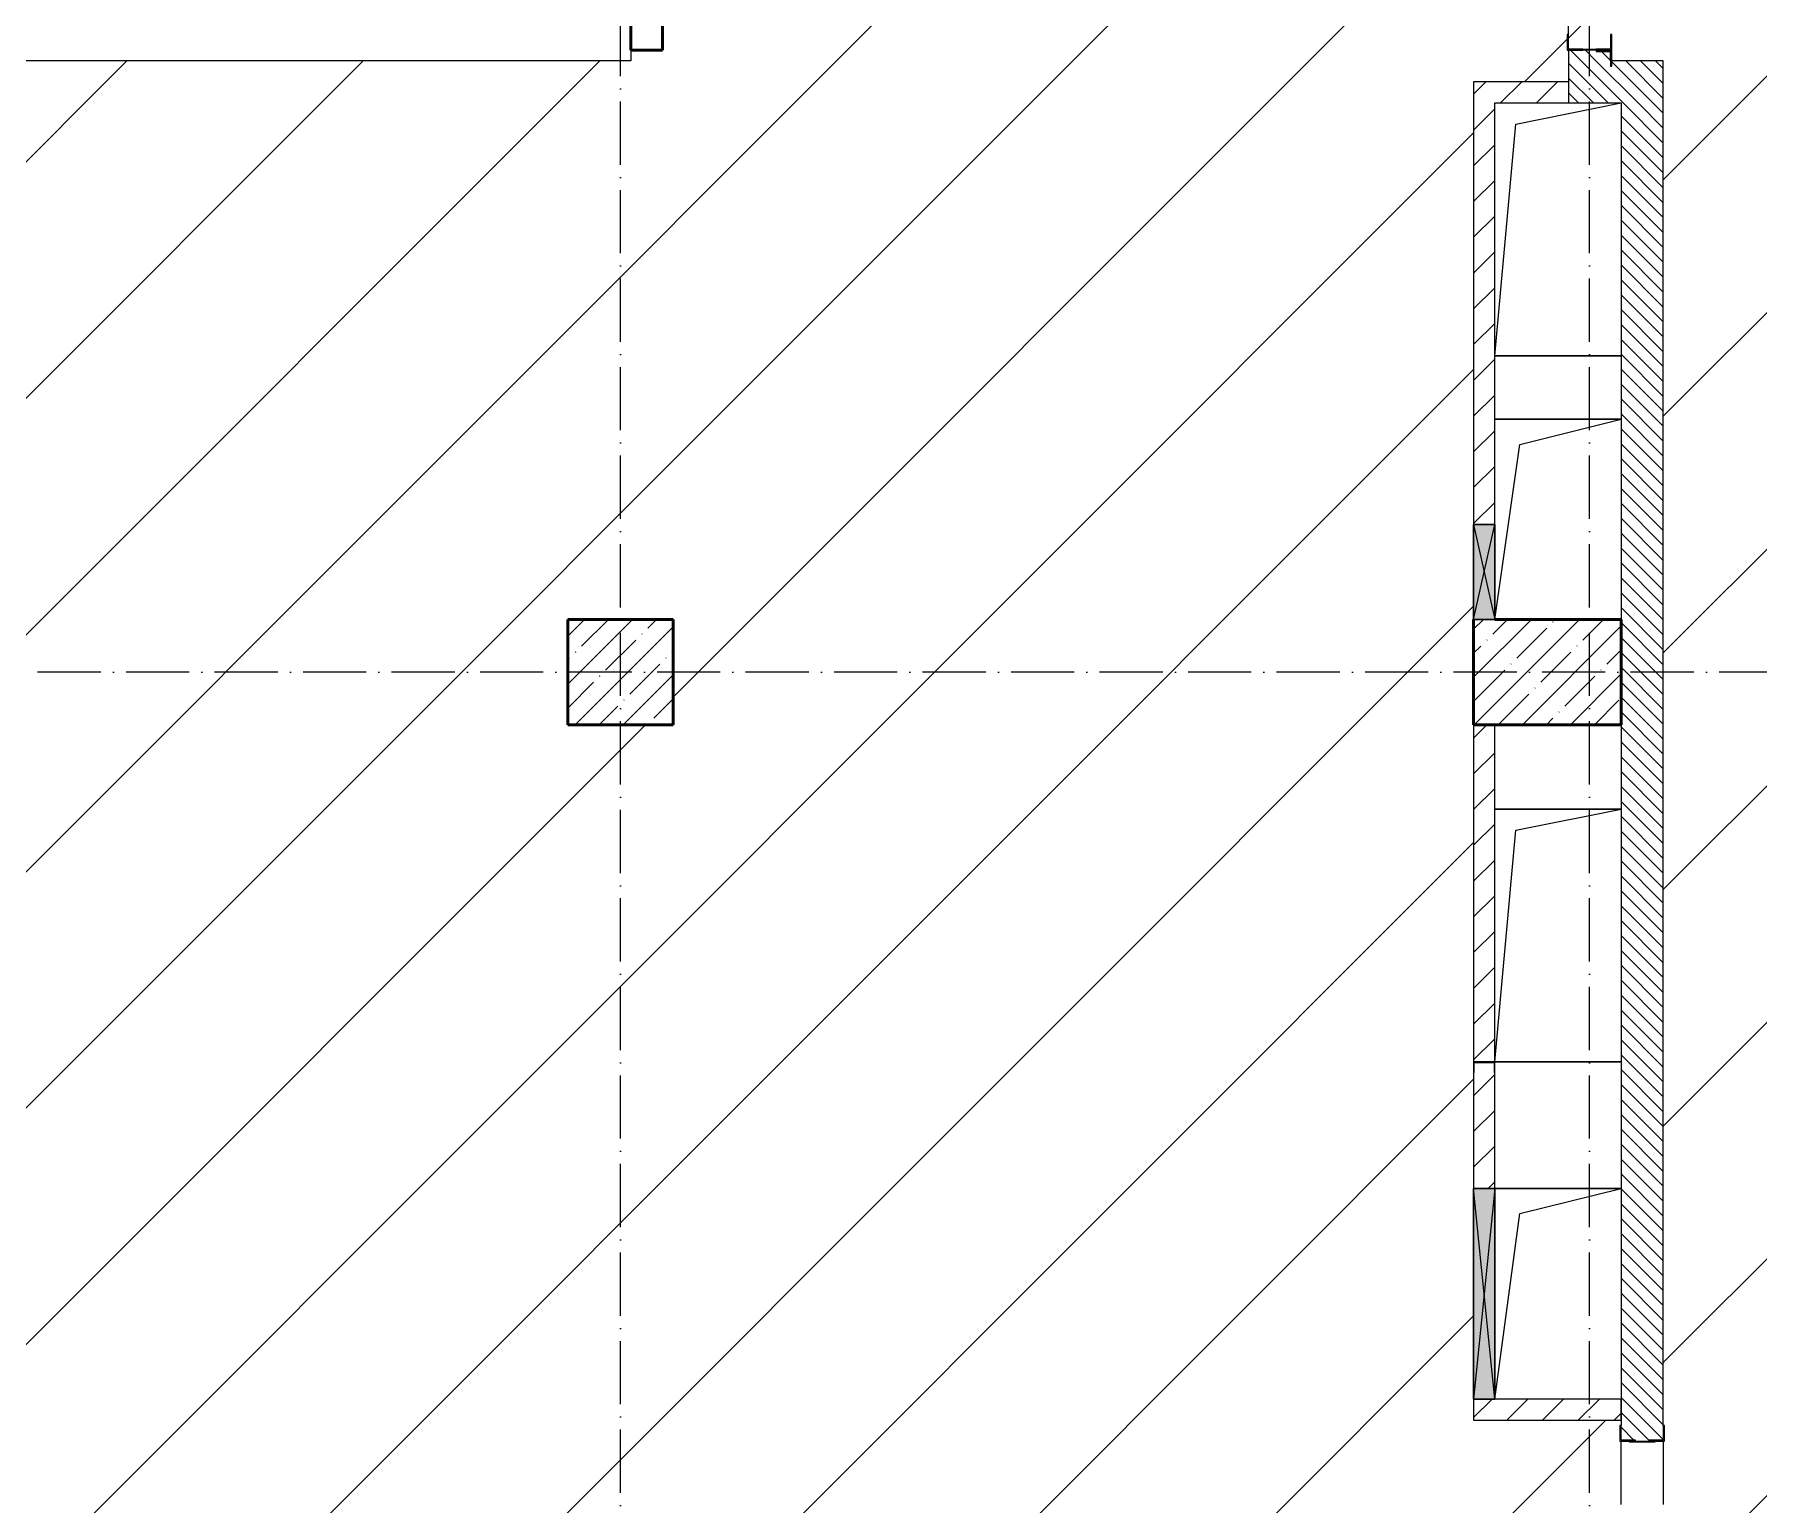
# Model space of a CAD drawing. Header units: millimetres. Extents: x -17017 to 628417, y -109036 to 199237.
# Drawn here: x 290839 to 299023, y -52332 to -45357 of the extents above; entities that cross this region are included whole.
import ezdxf

# ---------------------------------------------------------------- set-up
doc = ezdxf.new("R2010")
doc.units = ezdxf.units.MM
doc.linetypes.add('50_200_ШТРИХ_1Т_ш5_п1_п1_', pattern=[700, 500, -100, 0, -100])
for name, color, linetype, lineweight in [('A-DETL-GENF-OTLN', 7, 'Continuous', 9), ('A-FLOR-____-OTLN', 7, 'Continuous', 9), ('A-GENM-____-MCUT', 7, 'Continuous', 25), ('A-GENM-____-OTLN', 7, 'Continuous', 9), ('A-GENM-____-OTLN-1', 7, 'Continuous', 25), ('A-GLAZ-____-OTLN', 7, 'Continuous', 9), ('A-WALL-____-MCUT-3', 7, 'Continuous', 9), ('A-WALL-____-PATT-1', 7, 'Continuous', 9), ('A-WALL-FNSH-MCUT-1', 7, 'Continuous', 9), ('I-WALL-____-OTLN', 7, 'Continuous', 9), ('S-COLS-____-MCUT', 7, 'Continuous', 50), ('S-COLS-____-OTLN', 7, 'Continuous', 9), ('S-GRID-____-OTLN-1', 7, '50_200_ШТРИХ_1Т_ш5_п1_п1_', 9), ('стяжа', 7, 'Continuous', 30)]:
    doc.layers.add(name, color=color, linetype=linetype, lineweight=lineweight)
pattern_1 = [(135, (283770.707, -86863.456), (-35.35534, -35.35534), [])]
pattern_2 = [(45, (283770.71, -86863.46), (-84.8528, 84.8528), [])]

# ---------------------------------------------------------------- blocks, each defined once
blk = doc.blocks.new('BSC_Колонна _Прямоугольная - 500х500-V79-АР1_План отверстий 3 этажа в осях 1-64_А-ГГ')
at = {"layer": 'S-COLS-____-OTLN'}
h = blk.add_hatch(dxfattribs=at)
h.set_pattern_fill('FP_116', color=256, style=0, pattern_type=2)
h.set_pattern_definition([(45, (-9850, -38481.04), (-114.04925, 114.04925), []), (45, (-9735.95, -38481.04), (-114.04925, 114.04925), [201.613, -40.323, 3.353, -36.97])])
h.paths.add_polyline_path([(-250, -250), (250, -250), (250, 250), (-250, 250)], flags=0)
at = {"layer": 'S-COLS-____-MCUT'}
for p, q in [((250, 250), (-250, 250)), ((-250, 250), (-250, -250)), ((250, -250), (250, 250)), ((-250, -250), (250, -250))]:
    blk.add_line(p, q, dxfattribs=at)
blk = doc.blocks.new('BSC_Колонна _Прямоугольная - 500х700-V128-АР1_План отверстий 3 этажа в осях 1-64_А-ГГ')
at = {"layer": 'S-COLS-____-OTLN'}
h = blk.add_hatch(dxfattribs=at)
h.set_pattern_fill('FP_151', color=256, style=0, pattern_type=2)
h.set_pattern_definition([(315, (-38481.04, 14250), (114.04925, 114.04925), []), (315, (-38481.04, 14135.95), (114.04925, 114.04925), [201.613, -40.323, 3.353, -36.97])])
h.paths.add_polyline_path([(-250, -350), (250, -350), (250, 350), (-250, 350), (-250, 124)], flags=0)
at = {"layer": 'S-COLS-____-MCUT'}
for p, q in [((250, 350), (-250, 350)), ((-250, 350), (-250, -350)), ((250, -350), (250, 250)), ((-250, -350), (250, -350))]:
    blk.add_line(p, q, dxfattribs=at)
blk = doc.blocks.new('154_Стойка_СКБ_Уголок - СМ-2480_200-28447058-АР1_План отверстий 3 этажа в осях 1-64_А-ГГ')
at = {"layer": 'A-GENM-____-MCUT'}
for p, q in [((125, 156), (125, 81)), ((200, 156), (125, 156)), ((131, 81), (131, 150)), ((131, 150), (200, 150)), ((200, 150), (200, 156)), ((125, 81), (131, 81)), ((131, 19), (125, 19)), ((125, 19), (125, -56)), ((131, -50), (131, 19)), ((125, -56), (200, -56)), ((200, -50), (131, -50)), ((200, -56), (200, -50))]:
    blk.add_line(p, q, dxfattribs=at)
blk = doc.blocks.new('Стойка_Влож_Полоса боковая - Полоса-28346330-АР1_План отверстий 3 этажа в осях 1-64_А-ГГ')
at = {"layer": 'A-GENM-____-OTLN'}
for p, q in [((-5, -31), (-5, 31)), ((0, 31), (0, -31))]:
    blk.add_line(p, q, dxfattribs=at)
blk = doc.blocks.new('Стойка_Влож_Уголок - Уголок-28346305-АР1_План отверстий 3 этажа в осях 1-64_А-ГГ')
at = {"layer": 'A-GENM-____-MCUT'}
for p, q in [((75, 75), (0, 75)), ((0, 0), (6, 0)), ((6, 69), (75, 69)), ((6, 0), (6, 69)), ((75, 69), (75, 75))]:
    blk.add_line(p, q, dxfattribs=at)
blk = doc.blocks.new('154_Стойка_СКБ_Уголок - СМ-2480_200-28346303-АР1_План отверстий 3 этажа в осях 1-64_А-ГГ')
at = {"layer": 'A-GENM-____-MCUT'}
for p, q in [((125, 156), (125, 81)), ((200, 156), (125, 156)), ((131, 81), (131, 150)), ((131, 150), (200, 150)), ((200, 150), (200, 156)), ((125, 81), (131, 81)), ((131, 19), (125, 19)), ((125, 19), (125, -56)), ((131, -50), (131, 19)), ((125, -56), (200, -56)), ((200, -50), (131, -50)), ((200, -56), (200, -50))]:
    blk.add_line(p, q, dxfattribs=at)
blk = doc.blocks.new('Стойка_Влож_Полоса боковая - Полоса-28213942-АР1_План отверстий 3 этажа в осях 1-64_А-ГГ')
at = {"layer": 'A-GENM-____-OTLN'}
for p, q in [((-5, 60), (0, 60)), ((-5, -60), (-5, 60)), ((0, 31), (0, -31)), ((0, -60), (-5, -60))]:
    blk.add_line(p, q, dxfattribs=at)
blk = doc.blocks.new('154_Фахверк_СКБ_Швеллер - Тип_100_3960-28318856-АР1_План отверстий 3 этажа в осях 1-64_А-ГГ')
at = {"layer": 'A-GENM-____-MCUT'}
for p, q in [((175, 50), (125, 50)), ((125, 50), (125, -50)), ((128, 47), (175, 47)), ((128, -47), (128, 47)), ((175, 47), (175, 50)), ((125, -50), (175, -50)), ((175, -47), (128, -47)), ((175, -50), (175, -47))]:
    blk.add_line(p, q, dxfattribs=at)
blk = doc.blocks.new('AR_Отверстие прямоугольное _в плите_ - AR_Отверстие прямоугольное _в плите_-30552822-АР1_План отверстий 3 этажа в осях 1-64_А-ГГ')
at = {"layer": 'A-GENM-____-OTLN'}
for p, q in [((300, 475), (-300, 475)), ((-180, 355), (300, 475)), ((-300, -475), (-180, 355))]:
    blk.add_line(p, q, dxfattribs=at)
blk = doc.blocks.new('AR_Отверстие прямоугольное _в плите_ - AR_Отверстие прямоугольное _в плите_-30552702-АР1_План отверстий 3 этажа в осях 1-64_А-ГГ')
at = {"layer": 'A-GENM-____-OTLN'}
for p, q in [((300, 500), (-300, 500)), ((-180, 380), (300, 500)), ((-300, -500), (-180, 380))]:
    blk.add_line(p, q, dxfattribs=at)
blk = doc.blocks.new('AR_Отверстие прямоугольное _в плите_ - AR_Отверстие прямоугольное _в плите_-30552720-АР1_План отверстий 3 этажа в осях 1-64_А-ГГ')
at = {"layer": 'A-GENM-____-OTLN'}
for p, q in [((300, 600), (-300, 600)), ((-200, 500), (300, 600)), ((-300, -600), (-200, 500)), ((-300, -600), (300, -600))]:
    blk.add_line(p, q, dxfattribs=at)
blk = doc.blocks.new('AR_Отверстие прямоугольное _в плите_ - AR_Отверстие прямоугольное _в плите_-V207-АР1_План отверстий 3 этажа в осях 1-64_А-ГГ')
at = {"layer": 'A-GENM-____-OTLN'}
for p, q in [((-200, 500), (300, 600)), ((-300, -600), (-200, 500)), ((-300, -600), (300, -600))]:
    blk.add_line(p, q, dxfattribs=at)
blk = doc.blocks.new('BSC_Колонна _Прямоугольная1 - 150х150 _металл_-35311905-АР1_План отверстий 3 этажа в осях 1-64_А-ГГ')
at = {"layer": 'S-COLS-____-MCUT'}
for p, q in [((75, 75), (-75, 75)), ((-75, 75), (-75, -75)), ((75, -75), (75, 75)), ((-75, -75), (75, -75))]:
    blk.add_line(p, q, dxfattribs=at)
blk = doc.blocks.new('AR_Отверстие прямоугольное _в стене__БезПР - AR_Отверстие прямоугольное _в стене__БезПР-36427692-АР1_План отверстий 3 этажа в осях 1-64_А-ГГ')
at = {"layer": 'A-GLAZ-____-OTLN'}
blk.add_hatch(color=256, dxfattribs=at).paths.add_polyline_path([(-225, 50), (-225, -50), (225, -50), (225, 50)], flags=0)
at = {"layer": 'A-DETL-GENF-OTLN'}
for p, q in [((-225, -50), (-225, 50)), ((-225, 50), (225, 50)), ((225, 50), (-225, -50)), ((-225, 50), (225, -50)), ((225, 50), (-225, 50)), ((-225, 50), (-225, -50)), ((225, 50), (225, -50)), ((225, -50), (225, 50)), ((225, -50), (-225, -50)), ((-225, -50), (225, -50))]:
    blk.add_line(p, q, dxfattribs=at)
at = {"layer": 'A-GLAZ-____-OTLN'}
blk.add_line((225, 50), (-225, 50), dxfattribs=at)
blk = doc.blocks.new('AR_Отверстие прямоугольное _в стене__БезПР - AR_Отверстие прямоугольное _в стене__БезПР-36427925-АР1_План отверстий 3 этажа в осях 1-64_А-ГГ')
at = {"layer": 'A-GLAZ-____-OTLN'}
blk.add_hatch(color=256, dxfattribs=at).paths.add_polyline_path([(500, 50), (-500, 50), (-500, -50), (500, -50)], flags=0)
at = {"layer": 'A-DETL-GENF-OTLN'}
for p, q in [((-500, -50), (-500, 50)), ((-500, 50), (500, 50)), ((500, 50), (-500, -50)), ((-500, 50), (500, -50)), ((500, 50), (-500, 50)), ((-500, 50), (-500, -50)), ((500, 50), (500, -50)), ((500, -50), (500, 50)), ((500, -50), (-500, -50)), ((-500, -50), (500, -50))]:
    blk.add_line(p, q, dxfattribs=at)
at = {"layer": 'A-GLAZ-____-OTLN'}
blk.add_line((500, 50), (-500, 50), dxfattribs=at)
blk = doc.blocks.new('3эт')
at = {"layer": 'S-GRID-____-OTLN-1', "color": 251, "ltscale": 0.6, "true_color": 0x636466}
for p, q in [((293620.7, -91346.1), (293620.7, -36982.5)), ((298220.7, -91346.1), (298220.7, -36982.5)), ((310478.4, -48382.4), (279101.9, -48382.4))]:
    blk.add_line(p, q, dxfattribs=at)

msp = doc.modelspace()

# ---------------------------------------------------------------- hatches: boundary and pattern name
h = msp.add_hatch()
h.set_pattern_fill('ANSI31', color=5, scale=250)
h.paths.add_polyline_path([(307070.7, -46332.4), (307064.7, -46332.4), (307064.7, -46257.4), (307066.5, -45932.4), (306970.7, -45932.4), (306970.7, -45532.4), (307070.7, -45532.4), (307070.7, -45157.4), (307064.7, -45157.4), (307064.7, -45082.4), (307070.7, -43282.4), (306820.7, -43282.4), (306820.7, -43032.4), (305920.7, -43032.4), (305920.7, -43682.4), (303970.7, -43682.4), (303920.7, -43682.4), (302470.7, -43682.4), (302070.7, -43682.4), (299570.7, -43682.4), (299570.7, -43032.4), (298670.7, -43032.4), (298670.7, -44482.4), (298326.7, -44482.4), (298326.7, -44532.4), (298320.7, -44562.4), (298320.7, -44532.4), (298251.7, -44532.4), (298189.7, -44532.4), (298120.7, -44532.4), (298120.7, -45357.4), (298120.7, -45426.4), (298189.7, -45426.4), (298251.7, -45427.4), (298251.7, -45426.4), (298320.7, -45426.4), (298320.7, -45357.4), (298326.7, -45357.4), (298326.7, -45482.4), (298570.7, -45482.4), (298570.7, -51957.4), (298576.7, -51957.4), (298576.7, -52032.4), (298570.7, -52332.4), (298570.7, -52732.4), (298570.7, -53732.4), (298576.7, -53732.4), (298576.7, -53807.4), (298573.5, -53982.4), (306320.7, -53982.4), (306320.7, -54132.4), (306620.7, -54132.4), (307070.7, -54132.4), (307070.7, -52332.4), (307064.7, -52332.4), (307064.7, -52257.4), (307070.7, -51207.4), (307064.7, -51207.4), (307064.7, -51132.4), (307070.7, -49332.4), (307064.7, -49332.4), (307064.7, -49257.4), (307068.8, -48832.4), (306970.7, -48832.4), (306970.7, -48632.4), (306620.7, -48632.4), (306620.7, -48132.4), (307070.7, -48132.4)])
h.paths.add_polyline_path([(301408, -49556.5), (303066.3, -49556.5), (303066.3, -48356.5), (301408, -48356.5)], flags=24)
at = {"layer": 'A-WALL-____-PATT-1'}
h = msp.add_hatch(dxfattribs=at)
h.set_pattern_fill('FP_6', color=256, style=0, pattern_type=2)
h.set_pattern_definition(pattern_1)
h.paths.add_polyline_path([(298160.7, -45482.4), (298320.7, -45482.4), (298320.7, -45432.4), (298120.7, -45432.4), (298120.7, -45482.4)], flags=0)
h.paths.add_polyline_path([(298251.7, -44532.4), (298251.7, -44526.4), (298320.7, -44526.4), (298320.7, -44388.4), (298251.7, -44388.4), (298251.7, -44382.4), (298189.7, -44382.4), (298189.7, -44388.4), (298120.7, -44388.4), (298121.5, -44526.4), (298189.7, -44526.4), (298189.7, -44532.4)], flags=0)
h.paths.add_polyline_path([(298320.7, -43882.4), (298320.7, -43432.4), (298120.7, -43432.4), (298120.7, -43882.4), (298207.4, -43882.4)], flags=0)
h = msp.add_hatch(dxfattribs=at)
h.set_pattern_fill('FP_6', color=256, style=0, pattern_type=2)
h.set_pattern_definition(pattern_1)
h.paths.add_polyline_path([(298370.7, -45682.4), (298570.7, -45682.4), (298570.7, -45482.4), (298120.7, -45482.4), (298120.7, -45682.4)], flags=0)
h = msp.add_hatch(dxfattribs=at)
h.set_pattern_fill('FP_4', color=256, style=0, pattern_type=2)
h.set_pattern_definition(pattern_2)
h.paths.add_polyline_path([(297770.7, -47682.4), (297770.7, -45582.4), (297670.7, -45582.4), (297670.7, -47682.4), (297689.1, -47682.4)], flags=0)
h = msp.add_hatch(dxfattribs=at)
h.set_pattern_fill('FP_4', color=256, style=0, pattern_type=2)
h.set_pattern_definition(pattern_2)
h.paths.add_polyline_path([(297770.7, -45682.4), (298120.7, -45682.4), (298120.7, -45582.4), (297770.7, -45582.4)], flags=0)
h = msp.add_hatch(dxfattribs=at)
h.set_pattern_fill('FP_6', color=256, style=0, pattern_type=2)
h.set_pattern_definition(pattern_1)
h.paths.add_polyline_path([(298370.7, -54132.4), (298570.7, -54132.4), (298570.7, -53738.4), (298501.7, -53738.4), (298501.7, -53732.4), (298439.7, -53732.4), (298439.7, -53738.4), (298370.7, -53738.4), (298370.7, -53807.4)], flags=0)
h.paths.add_polyline_path([(298501.7, -52032.4), (298501.7, -52026.4), (298570.7, -52026.4), (298570.7, -45682.4), (298370.7, -45682.4), (298370.9, -52026.4), (298439.7, -52026.4), (298439.7, -52032.4)], flags=0)
h = msp.add_hatch(dxfattribs=at)
h.set_pattern_fill('FP_4', color=256, style=0, pattern_type=2)
h.set_pattern_definition(pattern_2)
h.paths.add_polyline_path([(297770.7, -51932.4), (297770.7, -51832.4), (297670.7, -51832.4), (297670.7, -51932.4)], flags=0)
h.paths.add_polyline_path([(297767.7, -50832.4), (297770.7, -50832.4), (297770.7, -50282.4), (297767.7, -50282.4), (297767.7, -50235.4), (297673.7, -50235.4), (297673.7, -50282.4), (297670.7, -50282.4), (297670.7, -50832.4), (297739.5, -50832.4)], flags=0)
h.paths.add_polyline_path([(297673.7, -50232.4), (297770.7, -50232.4), (297770.7, -48632.4), (297670.7, -48632.4), (297670.7, -50232.4)], flags=0)
h = msp.add_hatch(dxfattribs=at)
h.set_pattern_fill('FP_4', color=256, style=0, pattern_type=2)
h.set_pattern_definition(pattern_2)
h.paths.add_polyline_path([(298370.7, -51932.4), (298370.7, -51832.4), (297770.7, -51832.4), (297770.7, -51932.4), (297896.7, -51932.4)], flags=0)
at = {"layer": 'стяжа'}
h = msp.add_hatch(dxfattribs=at)
h.set_pattern_fill('ANSI31', color=5, scale=250)
h.paths.add_polyline_path([(289170.7, -73232.4), (289164.7, -73232.4), (289164.7, -73157.4), (289170.7, -72932.4), (288870.7, -72932.4), (288570.7, -72932.4), (288570.7, -71832.4), (288570.7, -71432.4), (288570.7, -69132.4), (288870.7, -69132.4), (289370.7, -69132.4), (289370.7, -68907.4), (289370.7, -68757.4), (289376.7, -68757.4), (289376.7, -68826.4), (289376.7, -68832.4), (289376.7, -68907.4), (289370.7, -69132.4), (289370.7, -69632.4), (289372.2, -69657.4), (289376.7, -69657.4), (289376.7, -69732.4), (289370.7, -69977.4), (289370.7, -70227.4), (289370.7, -70432.4), (289376.7, -70432.4), (289376.7, -70507.4), (289376.7, -70632.4), (289370.7, -70807.4), (289370.7, -71257.4), (289376.7, -71257.4), (289376.7, -71326.4), (289376.7, -71332.4), (289376.7, -71407.4), (289370.7, -72432.4), (289370.7, -72932.4), (289370.7, -73157.4), (289376.7, -73157.4), (289376.7, -73232.4), (289370.7, -74932.4), (289376.7, -74932.4), (289376.7, -75007.4), (289370.7, -75157.4), (289376.7, -75157.4), (289376.7, -75232.4), (289370.7, -75932.4), (289376.7, -75932.4), (289376.7, -76007.4), (289376.7, -76132.4), (289370.7, -76832.4), (289370.7, -77332.4), (293370.7, -77332.4), (293370.7, -76832.4), (293370.7, -76707.4), (293364.7, -76707.4), (293364.7, -76632.4), (293370.7, -75482.4), (293364.7, -75482.4), (293364.7, -75407.4), (293370.7, -74907.4), (293364.7, -74907.4), (293364.7, -74827.4), (293370.7, -74827.4), (293370.7, -73132.4), (293364.7, -73132.4), (293364.7, -73057.4), (293370.7, -72932.4), (293370.7, -72432.4), (293370.7, -70807.4), (293370.7, -70507.4), (293370.7, -70332.4), (293370.7, -69932.4), (293370.7, -69632.4), (292770.7, -69632.4), (292770.7, -69378.4), (292770.7, -68632.4), (292770.7, -68247.4), (292770.7, -68097.4), (292770.7, -67682.4), (292770.7, -66582.4), (292770.7, -66432.4), (293370.7, -66432.4), (293370.7, -66307.4), (293364.7, -66307.4), (293364.7, -66227.4), (293370.7, -66227.4), (293370.7, -65632.4), (293370.7, -65132.4), (293370.7, -64532.4), (293364.7, -64532.4), (293364.7, -64457.4), (293370.7, -64332.4), (293370.7, -63932.4), (292670.7, -63932.4), (292670.7, -63632.4), (292670.7, -63032.4), (292670.7, -62882.4), (292670.7, -62632.4), (292670.7, -62582.4), (292670.7, -61982.4), (292670.7, -61232.4), (292670.7, -60632.4), (292670.7, -60532.4), (293370.7, -60532.4), (293370.7, -60132.4), (293370.7, -59607.4), (293364.7, -59607.4), (293364.7, -59527.4), (293370.7, -59527.4), (293370.7, -58382.4), (293364.7, -58382.4), (293364.7, -58307.4), (293370.7, -57432.4), (293370.7, -56532.4), (295570.7, -56532.4), (295620.7, -56532.4), (297670.7, -56632.4), (297620.7, -56632.4), (297620.7, -57432.4), (293370.7, -57432.4), (293370.7, -58376.4), (293439.7, -58376.4), (293489.3, -58382.4), (293570.7, -58382.4), (293570.7, -58307.4), (293570.7, -57632.4), (301970.7, -57632.4), (301970.7, -54382.4), (301770.7, -54382.4), (301770.7, -57432.4), (297870.7, -57432.4), (297870.7, -56388.4), (297801.7, -56388.4), (297801.7, -56382.4), (297670.7, -56382.4), (297670.7, -55232.4), (297664.7, -55232.4), (297664.7, -55157.4), (297670.7, -54632.4), (297670.7, -54132.4), (297670.7, -53832.4), (298364.7, -53832.4), (298364.7, -53732.4), (298370.7, -52732.4), (298370.7, -52332.4), (298370.7, -52032.4), (298364.7, -52032.4), (298364.7, -51932.4), (297670.7, -51932.4), (297670.7, -51832.4), (297670.7, -50832.4), (297670.7, -50282.4), (297670.7, -48632.4), (297670.7, -48132.4), (297670.7, -47682.4), (297670.7, -45582.4), (298120.7, -45582.4), (298120.7, -45432.4), (298114.7, -45432.4), (298114.7, -45357.4), (298120.7, -44532.4), (298114.7, -44532.4), (298114.7, -44457.4), (298114.7, -44382.4), (298120.7, -43882.4), (298120.7, -43432.4), (298120.7, -43032.4), (298120.7, -41232.4), (298120.7, -39632.4), (297870.7, -39632.4), (297870.7, -39482.4), (297670.7, -39482.4), (297271.2, -39388.4), (297170.7, -39388.4), (295370.7, -39382.4), (295370.7, -39388.4), (295295.7, -39388.4), (293870.7, -39382.4), (293870.7, -39632.4), (293870.7, -39957.4), (293876.7, -39957.4), (293876.7, -40032.4), (293870.7, -40772.4), (293870.7, -41172.4), (293870.7, -41657.4), (293876.7, -41657.4), (293876.7, -41726.4), (293876.7, -41732.4), (293876.7, -41807.4), (293870.7, -42632.4), (293870.7, -43132.4), (293870.7, -43232.4), (293870.7, -45282.4), (293820.7, -45432.4), (293670.7, -45432.4), (293670.7, -45482.4), (289370.7, -45482.4), (289370.7, -48132.4), (289370.7, -48632.4), (289370.7, -48857.4), (289376.7, -48857.4), (289376.7, -48932.4), (289301.7, -48932.4), (289170.7, -48932.4), (289170.7, -50727.4), (289370.7, -50727.4), (289370.7, -50657.4), (289376.7, -50657.4), (289376.7, -50726.4), (289376.7, -50732.4), (289376.7, -50807.4), (289370.7, -51132.4), (289370.7, -51632.4), (289370.7, -51932.4), (289376.7, -51932.4), (289376.7, -52007.4), (289370.7, -52007.4), (289370.7, -51938.4), (289239.7, -51938.4), (289239.7, -51932.4), (289164.7, -51932.4), (289164.7, -52007.4), (289170.7, -52007.4), (289170.7, -52826.4), (289301.7, -52826.4), (289301.7, -52832.4), (289370.7, -52832.4), (289370.7, -54132.4), (289370.7, -54632.4), (289370.7, -54957.4), (289376.7, -54957.4), (289376.7, -55132.4), (289370.7, -55132.4), (289370.7, -55532.4), (289370.7, -56657.4), (289376.7, -56657.4), (289376.7, -56726.4), (289376.7, -56732.4), (289376.7, -56807.4), (289370.7, -60132.4), (289370.7, -60632.4), (289370.7, -61057.4), (289376.7, -61057.4), (289376.7, -61132.4), (289376.7, -61138.4), (289376.7, -61207.4), (289370.7, -61432.4), (289370.7, -62032.4), (289370.7, -62207.4), (289376.7, -62207.4), (289376.7, -62276.4), (289376.7, -62282.4), (289376.7, -62357.4), (289370.7, -63132.4), (289370.7, -63632.4), (289370.7, -64757.4), (289376.7, -64757.4), (289376.7, -64832.4), (289376.7, -64838.4), (289376.7, -64907.4), (289370.7, -65532.4), (289370.7, -65907.4), (289376.7, -65907.4), (289376.7, -65976.4), (289376.7, -65982.4), (289376.7, -66057.4), (289370.7, -66542.4), (289370.7, -66942.4), (289370.7, -67682.4), (289370.7, -67857.4), (289376.7, -67857.4), (289376.7, -67932.4), (289376.7, -67938.4), (289376.7, -68082.4), (289170.7, -68082.4), (289170.7, -68007.4), (289164.7, -68007.4), (289164.7, -67938.4), (289164.7, -67932.4), (289164.7, -67857.4), (289170.7, -67682.4), (289370.7, -67682.4), (289370.7, -66942.4), (289170.7, -66942.4), (289170.7, -66832.4), (288870.7, -66832.4), (288870.7, -67532.4), (288770.7, -67632.4), (288770.7, -66132.4), (288716.7, -66132.4), (287520.7, -66132.4), (287345.7, -66132.4), (287345.7, -68207.4), (281970.7, -68207.4), (281970.7, -66132.4), (281570.7, -66132.4), (281570.7, -66907.4), (281576.7, -66907.4), (281576.7, -66982.4), (281570.7, -68782.4), (281576.7, -68782.4), (281576.7, -68932.4), (281670.7, -68932.4), (281670.7, -69132.4), (281820.7, -69132.4), (281820.7, -69632.4), (281570.7, -69632.4), (281570.7, -69907.4), (281576.7, -69907.4), (281576.7, -69982.4), (281570.7, -71782.4), (281576.7, -71782.4), (281576.7, -71857.4), (281572.8, -72232.4), (281670.7, -72232.4), (281670.7, -72432.4), (281820.7, -72432.4), (281820.7, -72932.4), (281670.7, -72932.4), (281670.7, -73132.4), (281576.7, -73155.9), (281576.7, -73232.4), (281570.7, -75032.4), (281576.7, -75032.4), (281576.7, -75107.4), (281570.7, -76832.4), (281820.7, -76832.4), (281820.7, -77082.4), (283955.7, -77082.4), (283955.7, -76582.4), (285920.7, -76582.4), (286470.7, -76582.4), (288570.7, -76582.4), (288570.7, -75032.4), (289164.7, -75032.4), (289164.7, -74932.4)])
h.paths.add_polyline_path([(289164.7, -68907.4), (289164.7, -68832.4), (289164.7, -68826.4), (289170.7, -68826.4), (289330.7, -68827.4), (289330.7, -68832.4), (289239.7, -68832.4), (289239.7, -68838.4), (289170.7, -68838.4), (289170.7, -68907.4)], flags=16)
h.paths.add_polyline_path([(293370.7, -54632.4), (293370.7, -54132.4), (293870.7, -54132.4), (293870.7, -54632.4)], flags=16)
h.paths.add_polyline_path([(297664.7, -56457.4), (297664.7, -56388.4), (297670.7, -56388.4), (297670.7, -56457.4)], flags=16)
h.paths.add_polyline_path([(289376.7, -52832.4), (289376.7, -52757.4), (289370.7, -52757.4), (289370.7, -52826.4)], flags=16)
h.paths.add_polyline_path([(293370.7, -48632.4), (293370.7, -48132.4), (293870.7, -48132.4), (293870.7, -48632.4)], flags=16)
h.paths.add_polyline_path([(289170.7, -62032.4), (289170.7, -61432.4), (289170.7, -61207.4), (289164.7, -61207.4), (289164.7, -61138.4), (289164.7, -61132.4), (289164.7, -60982.4), (288620.7, -60982.4), (288620.7, -59632.4), (288620.7, -59282.4), (288620.7, -59207.4), (288620.7, -58407.4), (288620.7, -57382.4), (288466.7, -57382.4), (288420.7, -57382.4), (287270.7, -57382.4), (287224.7, -57382.4), (287070.7, -57382.4), (287070.7, -57832.4), (286370.7, -57832.4), (286370.7, -57382.4), (283970.7, -57382.4), (283920.7, -57382.4), (281570.7, -57382.4), (281570.7, -57907.4), (281576.7, -57907.4), (281576.7, -57982.4), (281570.7, -60132.4), (281820.7, -60132.4), (281820.7, -60632.4), (281670.7, -60632.4), (281670.7, -60832.4), (281570.7, -62782.4), (281570.7, -62782.4), (281576.7, -62782.4), (281576.7, -62932.4), (281670.7, -62932.4), (281670.7, -63132.4), (281820.7, -63132.4), (281820.7, -63282.4), (285220.7, -63282.4), (285220.7, -62882.4), (285320.7, -62882.4), (285620.7, -62882.4), (287070.7, -62882.4), (287120.7, -62882.4), (288720.7, -62882.4), (289170.7, -62882.4), (289170.7, -62357.4), (289164.7, -62357.4), (289164.7, -62282.4), (289164.7, -62276.4), (289164.7, -62207.4)], flags=17)
h.paths.add_polyline_path([(287145.7, -66132.4), (284520.7, -66132.4), (284470.7, -66132.4), (282170.7, -66132.4), (282170.7, -68007.4), (287145.7, -68007.4)], flags=17)
h.paths.add_polyline_path([(297170.7, -76482.4), (297520.7, -76482.4), (297520.7, -75082.4), (295620.7, -75082.4), (295570.7, -75082.4), (293570.7, -75082.4), (293570.7, -75407.4), (293576.7, -75407.4), (293576.7, -75482.4), (293570.7, -76632.4), (293576.7, -76632.4), (293576.7, -76707.4), (293570.7, -76832.4), (293870.7, -76832.4), (293870.7, -77082.4), (297170.7, -77082.4), (297170.7, -76882.4)], flags=17)
h.paths.add_polyline_path([(315595.7, -81632.4), (314970.7, -81632.4), (312570.7, -81632.4), (312570.7, -81382.4), (312370.7, -81382.4), (311270.7, -81382.4), (310820.7, -81382.4), (309570.7, -81382.4), (309570.7, -81282.4), (309570.7, -80982.4), (309245.7, -80982.4), (309245.7, -80988.4), (309170.7, -80988.4), (309170.7, -80982.4), (308720.7, -80982.4), (308320.7, -80982.4), (307470.7, -80982.4), (307470.7, -80988.4), (307395.7, -80988.4), (306970.7, -80985.5), (306970.7, -81582.4), (306070.7, -81582.4), (303570.7, -81582.4), (302870.7, -81582.4), (302870.7, -80988.4), (302770.7, -80988.4), (302770.7, -80982.4), (302220.7, -80982.4), (301820.7, -80982.4), (301070.7, -80982.4), (301070.7, -81282.4), (301070.7, -81382.4), (299720.7, -81382.4), (299270.7, -81382.4), (298770.7, -81382.4), (298770.7, -88532.4), (300570.7, -88532.4), (300570.7, -88282.4), (301070.7, -88282.4), (301070.7, -88432.4), (301270.7, -88432.4), (301270.7, -88532.4), (303570.7, -88532.4), (303570.7, -88282.4), (304070.7, -88282.4), (304070.7, -88432.4), (304270.7, -88432.4), (304270.7, -88532.4), (306570.7, -88532.4), (306570.7, -88526.4), (306645.7, -88526.4), (307020.7, -88528.6), (307020.7, -88432.4), (307220.7, -88432.4), (307220.7, -88532.4), (307695.7, -88532.4), (307695.7, -88526.4), (307770.7, -88526.4), (309570.7, -88532.4), (309570.7, -88282.4), (310070.7, -88282.4), (310070.7, -88432.4), (310270.7, -88432.4), (310270.7, -88532.4), (310695.7, -88532.4), (310695.7, -88526.4), (310770.7, -88526.4), (312570.7, -88532.4), (312570.7, -88282.4), (313070.7, -88282.4), (313070.7, -88532.4), (313695.7, -88532.4), (313695.7, -88526.4), (313770.7, -88526.4), (315570.7, -88532.4), (315570.7, -88526.4)])
h.paths.add_polyline_path([(318570.7, -84382.4), (318570.7, -84332.4), (318570.7, -81532.4), (318170.7, -81532.4), (318170.7, -80982.4), (318045.7, -80982.4), (318045.7, -80988.4), (317970.7, -80988.4), (317970.7, -80982.4), (317325.7, -80982.4), (317075.7, -80982.4), (316820.7, -80982.4), (316820.7, -80988.4), (316745.7, -80988.4), (316470.7, -80984), (316470.7, -81532.4), (315795.7, -81532.4), (315795.7, -88532.4), (316695.7, -88532.4), (316695.7, -88526.4), (316770.7, -88526.4), (318570.7, -88532.4), (318570.7, -88282.4), (318570.7, -88232.4), (318570.7, -87082.4), (318570.7, -87036.4)])
h.paths.add_polyline_path([(346420.7, -81382.4), (341420.7, -81382.4), (341420.7, -80982.4), (340520.7, -80982.4), (340520.7, -80988.4), (340445.7, -80988.4), (339795.7, -80982.4), (339795.7, -80988.4), (339720.7, -80988.4), (339720.7, -80982.4), (339220.7, -80982.4), (338820.7, -80982.4), (338020.7, -80982.4), (338020.7, -80988.4), (337945.7, -80988.4), (337620.7, -80982.4), (337620.7, -81282.4), (337270.7, -81282.4), (337270.7, -81732.4), (337170.7, -81732.4), (337120.7, -81732.4), (335920.7, -81732.4), (334520.7, -81732.4), (334520.7, -81482.4), (332220.7, -81482.4), (331620.7, -81482.4), (331570.7, -81482.4), (331470.7, -81482.4), (331470.7, -80988.4), (331370.7, -80988.4), (330960.7, -80982.4), (330060.7, -80982.4), (329570.7, -80982.4), (329570.7, -80988.4), (329420.7, -80988.4), (329420.7, -81382.4), (328120.7, -81382.4), (328120.7, -81282.4), (328120.7, -80982.4), (327995.7, -80982.4), (327995.7, -80988.4), (327920.7, -80988.4), (327480.7, -80982.4), (327080.7, -80982.4), (326220.7, -80982.4), (326220.7, -80988.4), (326170.7, -80988.4), (326170.7, -81532.4), (325120.7, -81532.4), (324320.7, -81532.4), (324020.7, -81532.4), (323420.7, -81532.4), (323320.7, -81532.4), (322120.7, -81532.4), (322120.7, -88282.4), (322620.7, -88282.4), (322620.7, -88432.4), (322820.7, -88432.4), (322645.7, -88457.4), (322620.7, -88532.4), (322620.7, -88782.4), (322964.7, -88782.4), (322964.7, -88713.4), (322970.7, -88601.4), (322970.7, -88782.4), (324770.7, -88782.4), (324770.7, -88713.4), (324770.7, -88601.4), (324770.7, -88526.4), (324920.7, -88526.4), (324920.7, -88432.4), (325120.7, -88432.4), (325120.7, -88282.4), (325620.7, -88282.4), (325620.7, -88432.4), (325820.7, -88432.4), (325645.7, -88457.4), (325620.7, -88532.4), (325620.7, -88782.4), (325964.7, -88782.4), (325964.7, -88713.4), (325970.7, -88601.4), (325970.7, -88782.4), (327770.7, -88782.4), (327770.7, -88713.4), (327770.7, -88601.4), (327770.7, -88526.4), (327845.7, -88526.4), (328120.7, -88532.4), (328120.7, -88282.4), (328620.7, -88282.4), (328620.7, -88432.4), (328820.7, -88432.4), (328645.7, -88457.4), (328620.7, -88532.4), (328620.7, -88782.4), (328964.7, -88782.4), (328964.7, -88713.4), (328970.7, -88601.4), (328970.7, -88782.4), (333770.7, -88782.4), (333770.7, -88713.4), (333770.7, -88601.4), (333770.7, -88526.4), (333920.7, -88526.4), (333920.7, -88432.4), (334120.7, -88432.4), (334120.7, -88282.4), (334620.7, -88282.4), (334620.7, -88532.4), (334895.7, -88532.4), (334895.7, -88526.4), (334970.7, -88526.4), (336770.7, -88532.4), (336770.7, -88526.4), (336920.7, -88526.4), (336920.7, -88432.4), (337120.7, -88432.4), (337120.7, -88282.4), (337620.7, -88282.4), (337620.7, -88432.4), (337820.7, -88432.4), (337645.7, -88457.4), (337620.7, -88532.4), (337620.7, -88782.4), (337964.7, -88782.4), (337964.7, -88713.4), (337970.7, -88601.4), (337970.7, -88782.4), (339770.7, -88782.4), (339770.7, -88713.4), (339770.7, -88601.4), (339770.7, -88526.4), (339845.7, -88526.4), (340895.7, -88532.4), (340895.7, -88526.4), (340970.7, -88526.4), (342770.7, -88532.4), (342770.7, -88526.4), (342920.7, -88526.4), (342920.7, -88432.4), (343120.7, -88432.4), (343120.7, -88282.4), (343620.7, -88282.4), (343620.7, -88532.4), (343895.7, -88532.4), (343895.7, -88526.4), (343970.7, -88526.4), (345770.7, -88532.4), (345770.7, -88526.4), (345920.7, -88526.4), (345920.7, -88432.4), (346120.7, -88432.4), (346120.7, -88282.4), (346420.7, -88282.4)])
h.paths.add_polyline_path([(322964.7, -88532.4), (322895.7, -88532.4), (322895.7, -88526.4), (322964.7, -88526.4)], flags=16)
h.paths.add_polyline_path([(325895.7, -88526.4), (325964.7, -88526.4), (325964.7, -88532.4), (325895.7, -88532.4)], flags=16)
h.paths.add_polyline_path([(328895.7, -88526.4), (328964.7, -88526.4), (328964.7, -88532.4), (328895.7, -88532.4)], flags=16)
h.paths.add_polyline_path([(337895.7, -88526.4), (337964.7, -88526.4), (337964.7, -88532.4), (337895.7, -88532.4)], flags=16)
h.paths.add_polyline_path([(320765.7, -81682.4), (318670.7, -81682.4), (318670.7, -84332.4), (318670.7, -84382.4), (318670.7, -86807.4), (320765.7, -86807.4)], flags=17)
h.paths.add_polyline_path([(322070.7, -81682.4), (320965.7, -81682.4), (320965.7, -87007.4), (318670.7, -87007.4), (318670.7, -87082.4), (318670.7, -88282.4), (319070.7, -88282.4), (319070.7, -88532.4), (319695.7, -88532.4), (319695.7, -88526.4), (319770.7, -88526.4), (321570.7, -88532.4), (321570.7, -88282.4), (322070.7, -88282.4)])
h.paths.add_polyline_path([(284555.7, -74323.5), (286214.3, -74323.5), (286214.3, -73123.5), (284555.7, -73123.5)], flags=24)
h.paths.add_polyline_path([(293949.8, -53466.1), (295539.5, -53466.1), (295539.5, -52266.1), (293949.8, -52266.1)], flags=24)
h.paths.add_polyline_path([(284145.4, -60579.9), (285847.1, -60579.9), (285847.1, -59379.9), (284145.4, -59379.9)], flags=24)
h.paths.add_polyline_path([(294345.8, -76674.4), (295989.3, -76674.4), (295989.3, -75474.4), (294345.8, -75474.4)], flags=24)
h.paths.add_polyline_path([(303687.2, -74702.9), (305345.2, -74702.9), (305345.2, -73502.9), (303687.2, -73502.9)], flags=9)
h.paths.add_polyline_path([(307387.7, -85151.9), (309075, -85151.9), (309075, -83951.9), (307387.7, -83951.9)], flags=24)
h.paths.add_polyline_path([(316096.5, -85132.8), (317754.5, -85132.8), (317754.5, -83932.8), (316096.5, -83932.8)], flags=24)
h.paths.add_polyline_path([(331892.7, -84929.4), (333551.3, -84929.4), (333551.3, -83729.4), (331892.7, -83729.4)], flags=24)
h.paths.add_polyline_path([(349945.4, -85071.4), (351579, -85071.4), (351579, -83871.4), (349945.4, -83871.4)], flags=9)
h.paths.add_polyline_path([(340247.8, -79908.4), (341925.4, -79908.4), (341925.4, -78708.4), (340247.8, -78708.4)], flags=9)

# ---------------------------------------------------------------- linework, layer by layer
at = {"layer": 'A-FLOR-____-OTLN'}
for p, q in [((298370.7, -46882.4), (297770.7, -46882.4)), ((297770.7, -47182.4), (298370.7, -47182.4)), ((297770.7, -49032.4), (298370.7, -49032.4)), ((298370.7, -50232.4), (297770.7, -50232.4)), ((297770.7, -50832.4), (298370.7, -50832.4))]:
    msp.add_line(p, q, dxfattribs=at)
at = {"layer": 'A-WALL-____-MCUT-3'}
for p, q in [((298120.7, -45432.4), (298120.7, -45682.4)), ((298320.7, -45482.4), (298320.7, -45432.4)), ((298570.7, -45482.4), (298320.7, -45482.4)), ((298570.7, -51957.4), (298570.7, -45482.4)), ((298120.7, -45682.4), (298370.7, -45682.4)), ((298370.7, -45682.4), (298370.7, -48132.4)), ((298370.7, -48632.4), (298370.7, -51957.4))]:
    msp.add_line(p, q, dxfattribs=at)
at = {"layer": 'A-WALL-FNSH-MCUT-1'}
for p, q in [((297670.7, -45582.4), (297670.7, -47682.4)), ((298120.7, -45582.4), (297670.7, -45582.4)), ((297770.7, -47682.4), (297770.7, -45682.4)), ((297770.7, -45682.4), (298120.7, -45682.4)), ((297670.7, -48632.4), (297670.7, -50232.4)), ((297770.7, -50232.4), (297770.7, -48632.4)), ((297670.7, -50282.4), (297670.7, -50832.4)), ((297770.7, -50832.4), (297770.7, -50282.4)), ((297670.7, -51832.4), (297670.7, -51932.4)), ((298370.7, -51832.4), (297770.7, -51832.4)), ((298370.7, -51932.4), (298370.7, -51832.4)), ((297670.7, -51932.4), (298370.7, -51932.4))]:
    msp.add_line(p, q, dxfattribs=at)
at = {"layer": 'I-WALL-____-OTLN'}
for p, q in [((298120.7, -45357.4), (298120.7, -44532.4)), ((293670.7, -45482.4), (289370.7, -45482.4)), ((293670.7, -45432.4), (293670.7, -45482.4)), ((298370.7, -52332.4), (298370.7, -52032.4)), ((298570.7, -52032.4), (298570.7, -52332.4))]:
    msp.add_line(p, q, dxfattribs=at)

# ---------------------------------------------------------------- block references
at = {"layer": 'A-GENM-____-OTLN'}
for name, p, rotation in [('Стойка_Влож_Полоса боковая - Полоса-28346330-АР1_План отверстий 3 этажа в осях 1-64_А-ГГ', (298220.7, -45432.4), 270.0000000000007), ('Стойка_Влож_Уголок - Уголок-28346305-АР1_План отверстий 3 этажа в осях 1-64_А-ГГ', (298251.7, -45432.4), 270.0000000000007), ('Стойка_Влож_Полоса боковая - Полоса-28213942-АР1_План отверстий 3 этажа в осях 1-64_А-ГГ', (298470.7, -52032.4), 90.00000000000072)]:
    msp.add_blockref(name, p, dxfattribs=dict(at, rotation=rotation))
for name, p in [('AR_Отверстие прямоугольное _в плите_ - AR_Отверстие прямоугольное _в плите_-V207-АР1_План отверстий 3 этажа в осях 1-64_А-ГГ', (298070.7, -46282.4)), ('AR_Отверстие прямоугольное _в плите_ - AR_Отверстие прямоугольное _в плите_-30552822-АР1_План отверстий 3 этажа в осях 1-64_А-ГГ', (298070.7, -47657.4)), ('AR_Отверстие прямоугольное _в плите_ - AR_Отверстие прямоугольное _в плите_-30552720-АР1_План отверстий 3 этажа в осях 1-64_А-ГГ', (298070.7, -49632.4)), ('AR_Отверстие прямоугольное _в плите_ - AR_Отверстие прямоугольное _в плите_-30552702-АР1_План отверстий 3 этажа в осях 1-64_А-ГГ', (298070.7, -51332.4))]:
    msp.add_blockref(name, p, dxfattribs=at)
at = {"layer": 'A-GENM-____-OTLN-1'}
for name, p, rotation in [('154_Стойка_СКБ_Уголок - СМ-2480_200-28447058-АР1_План отверстий 3 этажа в осях 1-64_А-ГГ', (298270.7, -45557.4), 90.00000000000071), ('154_Фахверк_СКБ_Швеллер - Тип_100_3960-28318856-АР1_План отверстий 3 этажа в осях 1-64_А-ГГ', (297720.7, -50107.4), 269.9999999999999), ('154_Стойка_СКБ_Уголок - СМ-2480_200-28346303-АР1_План отверстий 3 этажа в осях 1-64_А-ГГ', (298520.7, -52157.4), 90.00000000000071)]:
    msp.add_blockref(name, p, dxfattribs=dict(at, rotation=rotation))
at = {"layer": 'A-GLAZ-____-OTLN'}
for name, p, rotation in [('AR_Отверстие прямоугольное _в стене__БезПР - AR_Отверстие прямоугольное _в стене__БезПР-36427692-АР1_План отверстий 3 этажа в осях 1-64_А-ГГ', (297720.7, -47907.4), 90.0000000000001), ('AR_Отверстие прямоугольное _в стене__БезПР - AR_Отверстие прямоугольное _в стене__БезПР-36427925-АР1_План отверстий 3 этажа в осях 1-64_А-ГГ', (297720.7, -51332.4), 269.9999999999999)]:
    msp.add_blockref(name, p, dxfattribs=dict(at, rotation=rotation))
at = {"layer": 'S-COLS-____-OTLN'}
for name, p, rotation in [('BSC_Колонна _Прямоугольная1 - 150х150 _металл_-35311905-АР1_План отверстий 3 этажа в осях 1-64_А-ГГ', (293745.7, -45357.4), 270.0000000000001), ('BSC_Колонна _Прямоугольная - 500х700-V128-АР1_План отверстий 3 этажа в осях 1-64_А-ГГ', (298020.7, -48382.4), 89.9999999999999)]:
    msp.add_blockref(name, p, dxfattribs=dict(at, rotation=rotation))
msp.add_blockref('BSC_Колонна _Прямоугольная - 500х500-V79-АР1_План отверстий 3 этажа в осях 1-64_А-ГГ', (293620.7, -48382.4), dxfattribs=at)
at = {"layer": 'стяжа'}
msp.add_blockref('3эт', (0, 0), dxfattribs=at)

doc.saveas('drawing.dxf')
